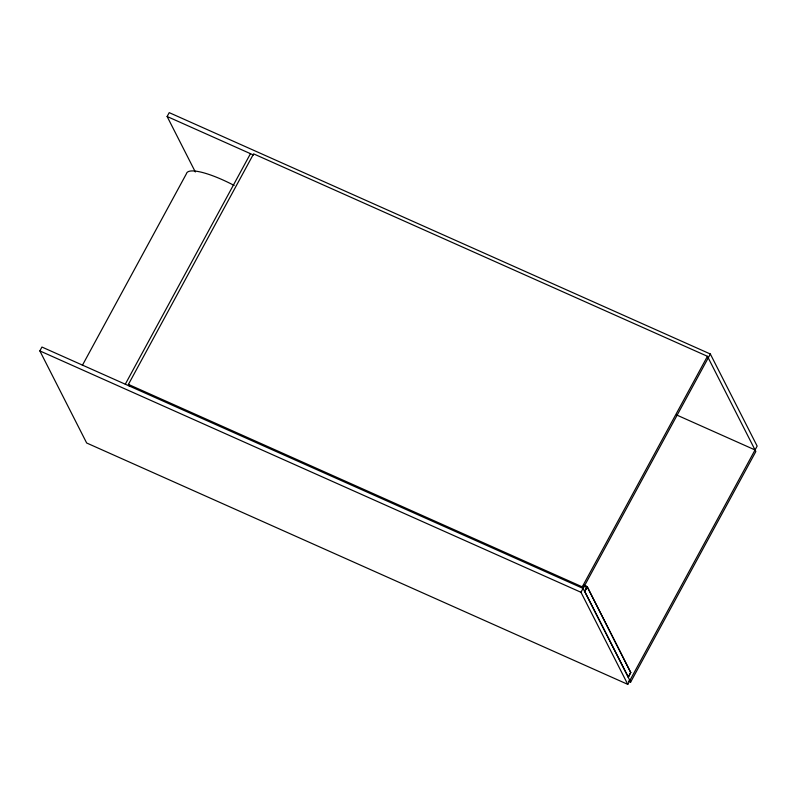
<?xml version="1.0" encoding="UTF-8"?>
<svg xmlns="http://www.w3.org/2000/svg" width="797" height="797" viewBox="0 0 797 797"><rect width="100%" height="100%" fill="white"/><g stroke="black" fill="none" stroke-linecap="round" stroke-linejoin="round"><path stroke-width="1.2" d="M195.325 171.963L167.121 116.492L169.223 112.636L710.336 354.007L757.15 446.091L627.777 684.364L86.664 442.993L39.85 350.909L41.942 347.044L583.065 588.415M82.38 365.345L186.418 173.736A50.819 11.776 28.5 0 1 234.149 185.442M125.288 384.214L250.467 153.672M129.204 385.967L128.417 384.403L253.595 153.861L707.447 356.309L755.845 451.52L630.666 682.063L628.395 681.056M630.666 682.063L582.268 586.861L707.447 356.309M627.777 684.364L580.963 592.281L710.336 354.007M584.649 591.543L587.269 586.712L583.862 585.187M584.749 591.344L587.07 586.622L630.676 672.399L628.355 677.111L584.749 591.344L587.309 586.791L583.902 585.267M628.255 677.311L630.835 672.399M167.121 116.492L253.526 155.036M676.613 414.968L755.058 449.956M583.284 585.954L586.692 587.479M128.417 384.403L582.268 586.861M39.85 350.909L580.963 592.281M630.676 672.399L587.269 586.712"/></g></svg>
